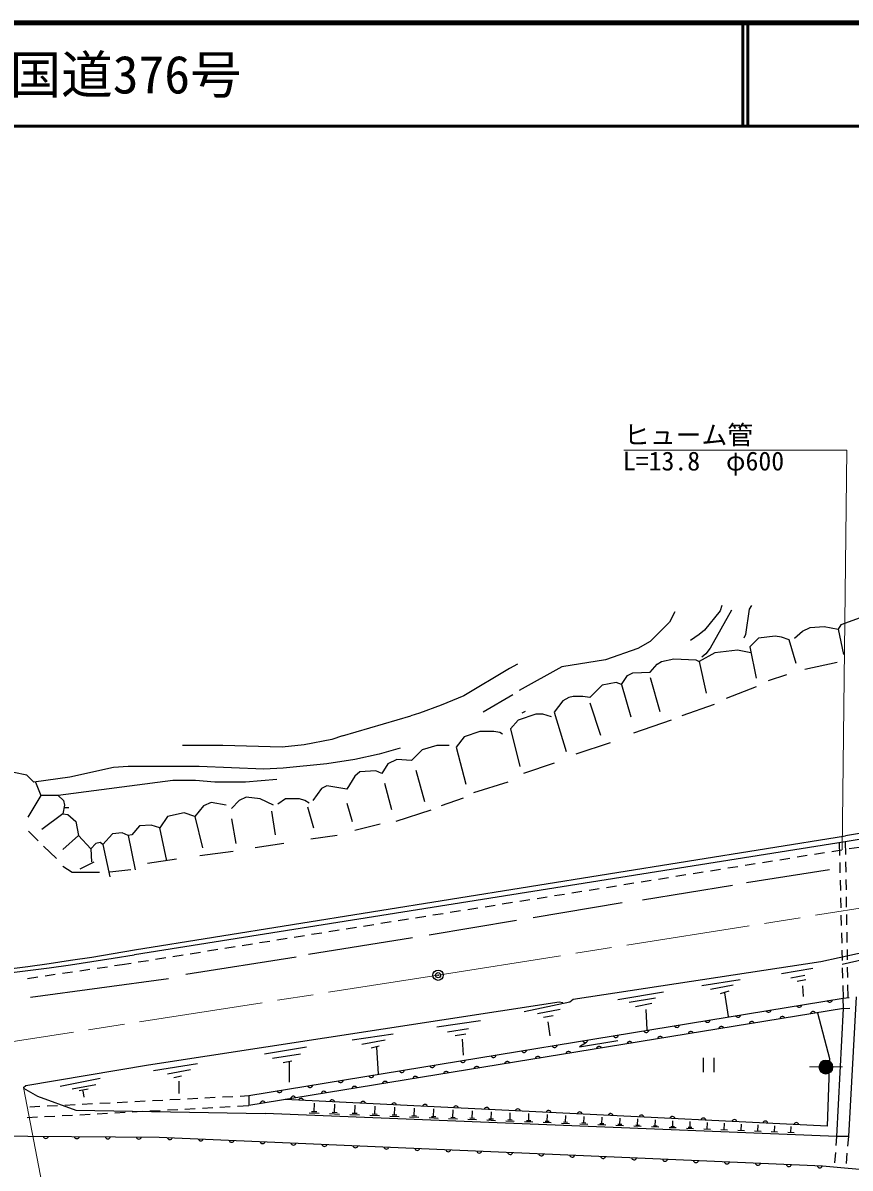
# Model space of a CAD drawing. Units: millimetres, scale not verified. Extents: x 40000 to 680000, y 20000 to 380000.
# Drawn here: x 228032 to 308138, y 269103 to 380000 of the extents above; entities that cross this region are included whole.
import ezdxf
from ezdxf.enums import TextEntityAlignment as Align

# ---------------------------------------------------------------- set-up
doc = ezdxf.new("R2010")
doc.units = ezdxf.units.MM
doc.header["$LTSCALE"] = 1000
doc.header["$PDMODE"] = 32
doc.header["$PDSIZE"] = 500
doc.linetypes.add('CHAIN', pattern=[18.5, 12, -1.5, 3.5, -1.5])
for name, color, linetype, lineweight in [('M-BGD', 7, 'Continuous', 25), ('M-BMK', 2, 'CHAIN', 13), ('M-BMK-SRVR', 3, 'Continuous', 25), ('M-STR-HTXT', 7, 'Continuous', 13), ('M-TTL', 2, 'Continuous', 140), ('M-TTL-LINE', 7, 'Continuous', 50)]:
    doc.layers.add(name, color=color, linetype=linetype, lineweight=lineweight)
doc.layers.add('M-TTL-TXT', color=7, linetype='Continuous')
doc.styles.add('ＭＳ ゴシック', font='')
doc.styles.get('ＭＳ ゴシック').set_extended_font_data('MS Gothic')

msp = doc.modelspace()

# ---------------------------------------------------------------- hatches: boundary and pattern name
at = {"layer": 'M-STR-HTXT'}
msp.add_hatch(color=256, dxfattribs=at).paths.add_polyline_path([(306476, 278882, -1), (305110, 278882, -1)])

# ---------------------------------------------------------------- linework, layer by layer
at = {"layer": 'M-BGD'}
for p, q in [((291153, 322975), (290645, 321959)), ((295555, 323060), (294031, 321197)), ((296656, 323145), (294598, 319457)), ((295725, 323568), (295555, 323060)), ((298349, 323229), (298011, 320774)), ((298603, 323568), (298349, 323229)), ((290645, 321959), (288782, 320097)), ((307239, 321705), (306985, 321282)), ((309102, 322383), (307239, 321705)), ((293523, 320774), (292677, 320181)), ((294031, 321197), (293523, 320774)), ((298011, 320774), (297841, 320435)), ((300889, 320605), (299281, 320435)), ((301482, 320520), (300889, 320605)), ((302244, 320266), (301482, 320520)), ((302752, 320435), (303514, 321113)), ((303514, 321113), (304276, 321451)), ((304276, 321451), (305631, 321536)), ((305631, 321536), (306985, 321282)), ((306985, 321282), (307493, 318827)), ((287597, 319419), (284464, 318319)), ((288782, 320097), (287597, 319419)), ((294598, 319457), (294154, 318888)), ((299281, 320435), (298434, 319589)), ((298434, 319589), (299027, 316541)), ((302921, 317980), (302244, 320266)), ((284464, 318319), (280231, 317641)), ((289883, 318149), (291068, 318403)), ((291068, 318403), (293185, 318319)), ((293185, 318319), (293523, 318149)), ((295047, 318996), (293523, 318149)), ((294154, 318888), (293793, 318573)), ((297249, 319250), (295047, 318996)), ((298519, 318996), (297249, 319250)), ((275151, 317472), (270747, 314846)), ((275913, 317895), (275151, 317472)), ((280231, 317641), (276082, 315355)), ((288782, 317133), (289459, 317895)), ((289459, 317895), (289883, 318149)), ((293523, 318149), (294201, 315101)), ((306901, 318065), (303768, 317387)), ((285480, 316117), (284125, 315863)), ((285988, 315948), (285480, 316117)), ((285988, 315948), (286581, 316795)), ((286581, 316795), (287089, 317049)), ((287089, 317049), (288782, 317133)), ((288782, 316625), (289713, 313323)), ((301990, 316879), (300212, 316287)), ((284125, 315863), (282940, 314678)), ((285988, 315948), (286919, 312815)), ((299027, 315694), (296148, 314593)), ((268530, 313925), (266430, 313154)), ((270747, 314846), (268530, 313925)), ((275489, 314932), (272611, 313239)), ((280315, 314339), (279469, 313239)), ((280908, 314678), (280315, 314339)), ((281331, 314763), (280908, 314678)), ((282263, 314763), (281331, 314763)), ((282940, 314678), (282263, 314763)), ((282940, 314170), (283956, 311037)), ((294963, 314001), (291830, 312900)), ((258979, 310953), (265606, 312903)), ((266430, 313154), (265606, 312903)), ((277691, 313069), (275997, 312477)), ((276675, 313323), (276336, 313154)), ((278368, 313069), (277691, 313069)), ((279215, 312815), (278368, 313069)), ((279469, 313239), (280654, 309429)), ((275997, 312477), (275235, 311630)), ((275235, 311630), (276167, 307989)), ((290814, 312477), (287173, 311207)), ((257963, 310614), (255254, 310106)), ((258979, 310953), (257963, 310614)), ((270748, 310868), (269986, 309852)), ((272272, 311376), (270748, 310868)), ((273627, 311376), (272272, 311376)), ((274219, 311291), (273627, 311376)), ((274473, 311122), (274219, 311291)), ((247380, 310021), (243485, 310021)), ((253137, 309852), (247380, 310021)), ((255254, 310106), (253137, 309852)), ((264567, 309767), (262535, 309175)), ((266684, 309598), (265668, 308582)), ((268123, 310021), (266684, 309598)), ((269309, 310021), (268123, 310021)), ((269986, 309852), (270917, 306296)), ((284887, 310275), (281585, 309175)), ((260165, 308667), (257455, 308243)), ((262535, 309175), (260165, 308667)), ((264229, 308667), (263382, 308243)), ((265668, 308582), (264229, 308667)), ((279469, 308328), (276505, 307312)), ((228415, 307143), (227145, 307397)), ((236797, 307905), (232563, 306973)), ((238236, 307989), (236797, 307905)), ((245094, 307989), (238236, 307989)), ((251359, 307735), (245094, 307989)), ((253222, 307820), (251359, 307735)), ((257455, 308243), (253222, 307820)), ((260673, 307481), (260165, 307058)), ((262197, 307566), (260673, 307481)), ((262789, 307312), (262197, 307566)), ((263382, 308243), (262789, 307312)), ((266091, 307651), (266938, 304603)), ((229092, 306465), (228415, 307143)), ((232563, 306973), (229092, 306465)), ((229261, 306465), (229769, 305195)), ((242554, 306635), (231463, 305195)), ((244755, 306635), (242554, 306635)), ((246618, 306465), (244755, 306635)), ((249581, 306465), (246618, 306465)), ((252629, 306719), (249581, 306465)), ((257455, 306127), (256947, 305873)), ((259403, 305788), (257455, 306127)), ((260165, 307058), (259403, 305788)), ((263043, 306381), (263721, 303841)), ((274981, 306465), (271679, 305449)), ((229769, 305195), (228499, 303079)), ((231463, 305195), (229769, 305195)), ((231463, 305195), (231971, 304687)), ((249666, 305026), (248989, 304687)), ((251021, 304857), (249666, 305026)), ((256947, 305873), (256101, 304687)), ((232055, 304264), (231886, 303417)), ((231971, 304687), (232055, 304264)), ((232055, 304010), (232479, 304010)), ((245517, 304179), (244671, 303163)), ((246279, 304518), (245517, 304179)), ((247719, 304264), (246279, 304518)), ((248989, 304687), (248227, 303925)), ((252291, 304264), (251021, 304857)), ((253476, 304857), (252714, 304349)), ((254831, 304857), (253476, 304857)), ((255339, 304687), (254831, 304857)), ((255762, 304433), (255339, 304687)), ((255593, 304095), (256185, 302063)), ((259403, 304433), (259911, 302655)), ((270663, 304941), (268547, 304179)), ((231886, 303417), (229854, 301893)), ((231886, 303417), (232394, 303333)), ((232394, 303333), (233156, 302655)), ((242046, 303163), (241284, 302063)), ((243655, 303502), (242046, 303163)), ((244671, 303163), (243655, 303502)), ((244671, 303163), (245433, 300115)), ((248227, 302909), (248650, 300539)), ((252121, 303671), (252460, 301385)), ((267531, 303756), (264144, 302655)), ((228584, 301724), (229515, 300793)), ((233156, 302655), (233410, 301301)), ((239337, 302232), (238575, 301385)), ((240437, 302317), (239337, 302232)), ((241284, 302063), (240437, 302317)), ((241961, 298845), (241284, 302063)), ((262620, 302401), (260165, 301809)), ((233410, 301301), (231886, 299946)), ((233410, 301301), (234595, 300031)), ((235103, 300539), (234595, 300031)), ((235527, 300623), (235103, 300539)), ((235781, 300454), (235527, 300623)), ((236712, 301470), (235781, 300454)), ((237643, 301555), (236712, 301470)), ((238236, 301301), (237643, 301555)), ((238575, 301385), (238236, 301301)), ((238236, 301301), (238913, 297999)), ((238823, 290223), (307689, 301288)), ((307665, 300702), (238823, 289749)), ((253307, 300539), (250513, 300115)), ((258471, 301301), (255931, 300962)), ((307084, 300610), (307114, 299388)), ((307665, 300702), (307686, 299456)), ((230023, 300285), (231293, 299099)), ((234595, 300031), (234680, 298761)), ((235781, 300454), (236458, 297321)), ((248396, 299777), (245179, 299353)), ((304679, 299503), (305666, 299660)), ((306357, 299770), (307345, 299928)), ((308036, 300038), (309024, 300195)), ((231886, 298337), (232817, 297745)), ((233579, 298083), (234934, 298761)), ((242893, 299015), (240099, 298591)), ((296285, 298164), (297272, 298322)), ((297963, 298432), (298951, 298589)), ((299642, 298700), (300630, 298857)), ((301321, 298967), (302309, 299125)), ((303000, 299235), (303987, 299392)), ((307131, 298689), (307156, 297689)), ((307698, 298756), (307714, 297757)), ((232817, 297745), (235442, 297745)), ((238490, 297999), (236458, 297745)), ((289569, 297093), (290557, 297251)), ((291248, 297361), (292236, 297519)), ((292927, 297629), (293915, 297786)), ((294606, 297897), (295593, 298054)), ((306139, 297999), (298095, 296729)), ((282854, 296023), (283842, 296180)), ((284533, 296290), (285521, 296448)), ((286212, 296558), (287199, 296716)), ((287891, 296826), (288878, 296983)), ((296741, 296475), (288020, 295035)), ((307173, 296989), (307197, 295989)), ((307726, 297057), (307742, 296057)), ((276139, 294952), (277127, 295110)), ((277818, 295220), (278805, 295377)), ((279497, 295487), (280484, 295645)), ((281175, 295755), (282163, 295913)), ((307214, 295290), (307239, 294290)), ((307754, 295357), (307771, 294357)), ((269424, 293881), (270411, 294039)), ((271103, 294149), (272090, 294306)), ((272782, 294417), (273769, 294574)), ((274460, 294684), (275448, 294842)), ((286073, 294781), (277437, 293342)), ((262709, 292811), (263696, 292968)), ((264388, 293078), (265375, 293236)), ((266066, 293346), (267054, 293503)), ((275828, 293088), (267361, 291649)), ((267745, 293614), (268733, 293771)), ((307256, 293590), (307280, 292590)), ((307782, 293657), (307799, 292657)), ((255994, 291740), (256981, 291897)), ((257672, 292008), (258660, 292165)), ((259351, 292275), (260339, 292433)), ((261030, 292543), (262017, 292700)), ((307298, 291891), (307322, 290891)), ((307810, 291957), (307827, 290958)), ((247600, 290401), (248587, 290559)), ((249278, 290669), (250266, 290827)), ((250957, 290937), (251945, 291094)), ((252636, 291205), (253624, 291362)), ((254315, 291472), (255302, 291630)), ((265753, 291395), (255677, 289786)), ((305292, 289109), (313684, 290932)), ((240884, 289331), (241872, 289488)), ((242563, 289598), (243551, 289756)), ((254492, 289532), (243824, 287839)), ((244242, 289866), (245230, 290024)), ((245921, 290134), (246908, 290291)), ((307339, 290191), (307364, 289191)), ((307354, 288866), (311637, 289838)), ((307839, 290258), (307855, 289258)), ((233538, 288214), (234528, 288359)), ((235220, 288460), (236210, 288605)), ((236903, 288706), (237638, 288813)), ((237638, 288813), (238514, 288953)), ((239206, 289063), (240193, 289221)), ((281331, 285468), (305292, 289109)), ((304530, 288431), (301482, 287923)), ((307381, 288492), (307405, 287492)), ((307867, 288558), (307883, 287558)), ((228492, 287478), (229481, 287622)), ((242131, 287415), (228753, 285637)), ((230174, 287723), (231163, 287868)), ((231856, 287969), (232846, 288113)), ((297503, 287331), (293777, 286738)), ((303768, 287754), (302413, 287500)), ((303853, 287331), (303006, 287161)), ((290052, 286145), (285649, 285383)), ((296825, 286823), (294624, 286399)), ((296402, 286230), (295555, 285976)), ((303514, 286738), (303599, 285722)), ((307422, 286792), (307452, 285571)), ((307895, 286858), (307916, 285612)), ((240183, 279118), (279977, 285214)), ((249924, 276128), (307452, 285571)), ((276590, 284283), (280993, 285214)), ((279977, 285214), (280315, 285129)), ((280993, 285214), (281331, 285468)), ((289290, 285553), (286750, 285129)), ((288951, 285045), (287343, 284706)), ((295979, 286061), (296317, 283775)), ((307452, 285571), (308041, 285623)), ((308733, 285685), (307969, 272174)), ((307505, 284552), (249901, 275153)), ((280061, 284452), (277860, 284029)), ((288359, 284452), (288443, 282505)), ((307505, 284552), (308104, 284590)), ((272357, 283351), (268123, 282759)), ((279384, 283859), (278453, 283690)), ((278876, 283267), (279045, 281912)), ((263890, 282081), (259911, 281489)), ((271171, 282589), (269139, 282251)), ((270917, 282081), (269901, 281912)), ((255508, 280811), (251444, 280134)), ((263128, 281489), (260842, 281065)), ((262535, 280896), (261773, 280727)), ((262281, 280811), (262451, 278187)), ((270579, 281573), (270663, 280049)), ((254915, 280134), (252206, 279711)), ((293915, 279778), (293915, 278378)), ((294965, 278378), (294965, 279778)), ((228330, 277086), (240183, 279118)), ((244925, 279203), (240691, 278525)), ((244247, 278610), (242046, 278187)), ((254069, 279457), (253222, 279287)), ((253815, 279372), (253815, 277425)), ((235527, 277763), (231632, 277001)), ((243401, 278017), (242639, 277848)), ((243147, 277509), (243147, 276324)), ((228076, 276917), (228330, 277086)), ((228076, 276832), (229431, 276070)), ((235103, 277171), (232817, 276747)), ((234341, 276747), (233495, 276578)), ((233833, 276578), (233918, 275985)), ((228687, 275033), (229686, 275084)), ((230385, 275120), (231384, 275172)), ((232083, 275208), (233081, 275259)), ((233780, 275295), (234779, 275347)), ((235478, 275383), (236477, 275435)), ((237176, 275471), (238174, 275522)), ((238874, 275558), (239872, 275610)), ((240571, 275646), (241570, 275697)), ((242269, 275733), (243268, 275785)), ((243967, 275821), (244965, 275872)), ((245665, 275908), (246663, 275960)), ((247115, 275004), (248113, 275057)), ((247362, 275996), (248361, 276048)), ((248812, 275095), (249901, 275153)), ((249060, 276084), (249924, 276128)), ((249924, 276128), (249901, 275153)), ((305919, 273163), (253445, 275731)), ((256240, 274554), (256274, 275393)), ((258209, 274472), (258242, 275296)), ((260161, 274390), (260194, 275201)), ((262097, 274310), (262130, 275106)), ((228442, 274002), (229440, 274055)), ((230139, 274093), (231138, 274147)), ((231837, 274184), (232835, 274238)), ((233534, 274275), (234533, 274329)), ((235232, 274366), (236231, 274420)), ((236930, 274457), (237928, 274511)), ((238627, 274548), (239626, 274602)), ((240325, 274639), (241323, 274693)), ((242022, 274730), (243021, 274784)), ((243720, 274821), (244718, 274875)), ((245417, 274913), (246416, 274966)), ((306863, 272156), (251502, 274398)), ((256727, 274386), (255740, 274426)), ((256486, 274544), (255993, 274564)), ((258688, 274307), (257718, 274346)), ((258451, 274462), (257966, 274482)), ((260632, 274228), (259679, 274267)), ((260400, 274381), (259923, 274400)), ((262560, 274150), (261623, 274188)), ((262332, 274300), (261863, 274319)), ((264472, 274073), (263551, 274110)), ((264248, 274220), (263787, 274239)), ((264017, 274229), (264049, 275012)), ((266368, 273996), (265463, 274032)), ((266147, 274141), (265695, 274159)), ((265921, 274150), (265952, 274919)), ((268248, 273920), (267359, 273956)), ((268031, 274062), (267587, 274080)), ((267809, 274071), (267840, 274827)), ((269900, 273984), (269463, 274002)), ((269681, 273993), (269711, 274735)), ((271752, 273907), (271323, 273924)), ((271538, 273915), (271567, 274644)), ((273379, 273838), (273407, 274554)), ((275204, 273762), (275232, 274465)), ((277014, 273687), (277042, 274376)), ((278809, 273612), (278836, 274288)), ((280589, 273537), (280616, 274201)), ((282354, 273464), (282380, 274115)), ((284104, 273391), (284130, 274029)), ((285839, 273318), (285865, 273944)), ((270112, 273844), (269239, 273880)), ((271961, 273769), (271104, 273804)), ((273794, 273695), (272953, 273729)), ((273589, 273830), (273168, 273847)), ((275612, 273622), (274786, 273655)), ((275410, 273754), (274997, 273771)), ((277415, 273549), (276604, 273581)), ((277217, 273678), (276811, 273695)), ((279202, 273476), (278406, 273508)), ((279008, 273604), (278610, 273620)), ((280974, 273404), (280194, 273436)), ((280784, 273530), (280394, 273545)), ((282732, 273333), (281966, 273364)), ((282545, 273456), (282162, 273471)), ((284475, 273263), (283724, 273293)), ((284292, 273383), (283916, 273398)), ((286203, 273193), (285467, 273223)), ((286024, 273311), (285655, 273326)), ((287917, 273123), (287195, 273153)), ((287741, 273239), (287380, 273254)), ((287560, 273246), (287585, 273860)), ((289616, 273055), (288909, 273083)), ((289444, 273168), (289090, 273182)), ((289267, 273175), (289291, 273776)), ((291301, 272986), (290608, 273014)), ((291132, 273097), (290786, 273111)), ((290959, 273104), (290983, 273694)), ((292972, 272919), (292294, 272946)), ((292807, 273027), (292467, 273041)), ((292637, 273034), (292660, 273611)), ((294629, 272852), (293965, 272879)), ((294297, 272865), (294324, 273530)), ((296273, 272785), (295622, 272811)), ((295947, 272798), (295973, 273449)), ((297583, 272732), (297609, 273369)), ((299206, 272666), (299231, 273290)), ((300815, 272601), (300840, 273211)), ((302410, 272537), (302434, 273133)), ((297902, 272719), (297265, 272745)), ((299518, 272654), (298894, 272679)), ((301120, 272589), (300510, 272614)), ((302708, 272525), (302112, 272549)), ((306796, 271304), (306863, 272156)), ((307969, 272174), (306863, 272156)), ((307969, 272174), (307891, 271233)), ((306662, 269609), (306741, 270606)), ((307834, 270535), (307752, 269539))]:
    msp.add_line(p, q, dxfattribs=at)
for points in [[(306863, 272156), (307505, 284552), (307452, 285571)], [(304977, 284140), (306143, 279716), (305919, 273163)], [(282622, 281255), (281943, 280841), (285649, 281473)], [(229431, 276070), (233173, 274713), (251502, 274398)], [(224257, 272212), (241220, 272105), (305468, 269306), (321552, 267884)]]:
    msp.add_lwpolyline(points, dxfattribs=at)
for centre, radius, start, end in [((518685, -975234), 1293268, 96.59464, 99.3908), ((513432, -949700), 1267794, 96.49257, 99.33952), ((186466, 610152), 324652, 267.51411, 279.28062), ((188201, 583044), 297164, 266.95293, 279.8082), ((306162, 285416), 256, 202.00141, 356.64064), ((297281, 283958), 256, 202.00141, 356.64064), ((300241, 284444), 256, 202.00141, 356.64064), ((303202, 284930), 256, 202.00141, 356.64064), ((304553, 284014), 256, 21.94775, 176.58699), ((291360, 282986), 256, 202.00141, 356.64064), ((294321, 283472), 256, 202.00141, 356.64064), ((295671, 282564), 256, 21.94775, 176.58699), ((298632, 283048), 256, 21.94775, 176.58699), ((301592, 283531), 256, 21.94775, 176.58699), ((285440, 282014), 256, 202.00141, 356.64064), ((288400, 282500), 256, 202.00141, 356.64064), ((289749, 281598), 256, 21.94775, 176.58699), ((292710, 282081), 256, 21.94775, 176.58699), ((279519, 281043), 256, 202.00141, 356.64064), ((282479, 281529), 256, 202.00141, 356.64064), ((283827, 280632), 256, 21.94775, 176.58699), ((286788, 281115), 256, 21.94775, 176.58699), ((270638, 279585), 256, 202.00141, 356.64064), ((273598, 280071), 256, 202.00141, 356.64064), ((276558, 280557), 256, 202.00141, 356.64064), ((277906, 279666), 256, 21.94775, 176.58699), ((280867, 280149), 256, 21.94775, 176.58699), ((264717, 278613), 256, 202.00141, 356.64064), ((267677, 279099), 256, 202.00141, 356.64064), ((269023, 278216), 256, 21.94775, 176.58699), ((271984, 278699), 256, 21.94775, 176.58699), ((274945, 279183), 256, 21.94775, 176.58699), ((258796, 277641), 256, 202.00141, 356.64064), ((261756, 278127), 256, 202.00141, 356.64064), ((263101, 277250), 256, 21.94775, 176.58699), ((266062, 277733), 256, 21.94775, 176.58699), ((252875, 276670), 256, 202.00141, 356.64064), ((255836, 277156), 256, 202.00141, 356.64064), ((257180, 276284), 256, 21.94775, 176.58699), ((260141, 276767), 256, 21.94775, 176.58699), ((251258, 275318), 256, 21.94775, 176.58699), ((254219, 275801), 256, 21.94775, 176.58699), ((254978, 275600), 256, 9.87771, 164.51694), ((257974, 275453), 256, 9.87771, 164.51694), ((260971, 275307), 256, 9.87771, 164.51694), ((263967, 275160), 256, 9.87771, 164.51694), ((266963, 275013), 256, 9.87771, 164.51694), ((269960, 274867), 256, 9.87771, 164.51694), ((272956, 274720), 256, 9.87771, 164.51694), ((275953, 274573), 256, 9.87771, 164.51694), ((278949, 274427), 256, 9.87771, 164.51694), ((281945, 274280), 256, 9.87771, 164.51694), ((284942, 274133), 256, 9.87771, 164.51694), ((287938, 273987), 256, 9.87771, 164.51694), ((290935, 273840), 256, 9.87771, 164.51694), ((293931, 273693), 256, 9.87771, 164.51694), ((296927, 273546), 256, 9.87771, 164.51694), ((299924, 273400), 256, 9.87771, 164.51694), ((302920, 273253), 256, 9.87771, 164.51694), ((230257, 272231), 256, 192.31902, 346.95825), ((233257, 272212), 256, 192.31902, 346.95825), ((236257, 272193), 256, 192.31902, 346.95825), ((239257, 272174), 256, 192.31902, 346.95825), ((242258, 272116), 256, 190.18567, 344.82491), ((245255, 271986), 256, 190.18567, 344.82491), ((248252, 271855), 256, 190.18567, 344.82491), ((251249, 271725), 256, 190.18567, 344.82491), ((254247, 271594), 256, 190.18567, 344.82491), ((257244, 271464), 256, 190.18567, 344.82491), ((260241, 271333), 256, 190.18567, 344.82491), ((263238, 271202), 256, 190.18567, 344.82491), ((266235, 271072), 256, 190.18567, 344.82491), ((269232, 270941), 256, 190.18567, 344.82491), ((272230, 270811), 256, 190.18567, 344.82491), ((275227, 270680), 256, 190.18567, 344.82491), ((278224, 270549), 256, 190.18567, 344.82491), ((281221, 270419), 256, 190.18567, 344.82491), ((284218, 270288), 256, 190.18567, 344.82491), ((287215, 270158), 256, 190.18567, 344.82491), ((290212, 270027), 256, 190.18567, 344.82491), ((293210, 269897), 256, 190.18567, 344.82491), ((296207, 269766), 256, 190.18567, 344.82491), ((299204, 269635), 256, 190.18567, 344.82491), ((302201, 269505), 256, 190.18567, 344.82491), ((305198, 269374), 256, 190.18567, 344.82491)]:
    msp.add_arc(centre, radius, start, end, dxfattribs=at)
at = {"layer": 'M-BMK'}
msp.add_line((221060, 280419), (268238, 287782), dxfattribs=at)
msp.add_lwpolyline([(268238, 287782), (352790, 301216), (366958, 302903)], dxfattribs=at)
at = {"layer": 'M-BMK-SRVR'}
msp.add_circle((268238, 287782), 500, dxfattribs=at)
msp.add_point((268238, 287782), dxfattribs=at)
at = {"layer": 'M-STR-HTXT'}
for p, q in [((286242, 338639), (307832, 338639)), ((307832, 338639), (307380, 299932)), ((304197, 278918), (305111, 278919)), ((306491, 278918), (307404, 278919)), ((235357, 239579), (228076, 276917))]:
    msp.add_line(p, q, dxfattribs=at)
msp.add_circle((305793, 278882), 683, dxfattribs=at)
at = {"layer": 'M-TTL'}
msp.add_line((680000, 380000), (40000, 380000), dxfattribs=at)
at = {"layer": 'M-TTL-LINE'}
for p, q in [((297750, 380000), (297750, 370000)), ((298250, 380000), (298250, 370000)), ((40000, 370000), (680000, 370000))]:
    msp.add_line(p, q, dxfattribs=at)

# ---------------------------------------------------------------- texts
at = {"layer": 'M-STR-HTXT', "style": 'ＭＳ ゴシック'}
for s, p in [('ヒューム管', (286242, 338639)), ('L=13.8\u3000φ600', (286134, 336107))]:
    msp.add_text(s, height=1833, dxfattribs=at).set_placement(p, align=Align.BOTTOM_LEFT)
at = {"layer": 'M-TTL-TXT', "style": 'ＭＳ ゴシック'}
msp.add_text('一般国道376号', height=3666, dxfattribs=at).set_placement((216734, 375000), align=Align.MIDDLE_LEFT)

doc.saveas('drawing.dxf')
